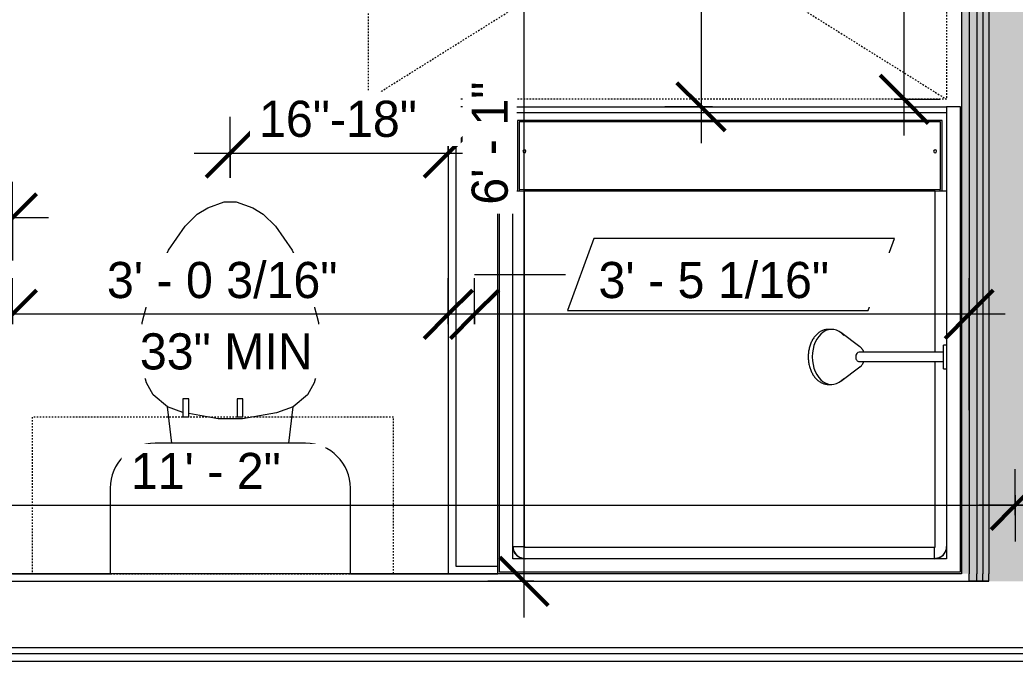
# Model space of a CAD drawing. Header units: inches. Extents: x -4058 to -1781, y 9814 to 12264.
# Drawn here: x -3018.1 to -2935.5, y 11718.1 to 11771.3 of the extents above; entities that cross this region are included whole.
import ezdxf

# ---------------------------------------------------------------- set-up
doc = ezdxf.new("R2010")
doc.units = ezdxf.units.IN
doc.header["$MEASUREMENT"] = 0
doc.linetypes.add('Dash', pattern=[0.25, 0.125, -0.125])
doc.linetypes.add('Dash 3_32_', pattern=[0.1875, 0.09375, -0.09375])
for name, color, linetype, lineweight in [('0-1', 7, 'Continuous', 5), ('A-ANNO-DIMS', 211, 'Continuous', 9), ('A-ANNO-DIMS-32', 211, 'Continuous', 9), ('A-DETL-1', 90, 'Dash 3_32_', 9), ('A-FLOR-2', 192, 'Continuous', 9), ('A-GENM', 5, 'Continuous', 9), ('A-GENM-2', 147, 'Dash', 9), ('A-WALL-1', 7, 'Continuous', 9), ('A-WALL-2', 113, 'Continuous', 9), ('A-WALL-IDEN', 211, 'Continuous', 9), ('I-WALL-2', 10, 'Continuous', 5), ('I-WALL-3', 7, 'Continuous', 9), ('P-SANR-FIXT', 6, 'Continuous', 9), ('Q-CASE', 31, 'Continuous', 9), ('Q-CASE-3', 31, 'Dash', 9)]:
    doc.layers.add(name, color=color, linetype=linetype, lineweight=lineweight)
doc.styles.add('Century Gothic', font='ufonts.com_century-gothic.ttf', dxfattribs={"height": 3})
doc.styles.add('Century Gothic_B_1', font='GOTHICB.TTF', dxfattribs={"height": 3})
doc.dimstyles.new('MARKETING_DIMENSION', dxfattribs={"dimscale": 12, "dimtxt": 3.132505, "dimasz": 0.333333, "dimexe": 0.25, "dimexo": 0.166667, "dimgap": 0.041667, "dimtad": 1, "dimdec": 4, "dimrnd": 0.0625, "dimzin": 3, "dimdsep": 46, "dimlunit": 4, "dimtxsty": 'Century Gothic', "dimblk1": 'OBLIQUE', "dimblk2": 'OBLIQUE', "dimsah": 1, "dimcen": 0.09, "dimdle": 0.25, "dimazin": 0, "dimtfac": 1, "dimtdec": 4, "dimtix": 1, "dimtmove": 0, "dimatfit": 3, "dimfxl": 1, "dimtvp": 1, "dimtfill": 1, "dimfrac": 2, "dimtolj": 1, "dimtzin": 0, "dimarcsym": 2})
doc.dimstyles.new('THE_DIMENSION_STRING', dxfattribs={"dimscale": 12, "dimtxt": 3.132505, "dimasz": 0.333333, "dimexe": 0.25, "dimexo": 0.166667, "dimgap": 0.041667, "dimtad": 1, "dimdec": 4, "dimrnd": 0.0625, "dimzin": 3, "dimdsep": 46, "dimlunit": 4, "dimtxsty": 'Century Gothic', "dimblk1": 'OBLIQUE', "dimblk2": 'OBLIQUE', "dimsah": 1, "dimcen": 0.09, "dimdle": 0.25, "dimazin": 0, "dimtfac": 1, "dimtdec": 4, "dimtix": 1, "dimtmove": 0, "dimatfit": 3, "dimfxl": 1, "dimtvp": 1, "dimtfill": 1, "dimfrac": 2, "dimtolj": 1, "dimtzin": 0, "dimarcsym": 2})
doc.dimstyles.new('THE_DIMENSION_STRING_2', dxfattribs={"dimscale": 12, "dimtxt": 3.132505, "dimasz": 0.333333, "dimexe": 0.25, "dimexo": 0.166667, "dimgap": 0.041667, "dimtad": 1, "dimdec": 4, "dimrnd": 0.0625, "dimzin": 3, "dimdsep": 46, "dimlunit": 4, "dimtxsty": 'Century Gothic', "dimblk1": 'OBLIQUE', "dimblk2": 'OBLIQUE', "dimsah": 1, "dimcen": 0.09, "dimdle": 0.25, "dimazin": 0, "dimtfac": 1, "dimtdec": 4, "dimtix": 1, "dimtmove": 0, "dimatfit": 3, "dimfxl": 1, "dimtvp": 1, "dimtfill": 1, "dimfrac": 2, "dimtolj": 1, "dimtzin": 0, "dimarcsym": 2})
doc.dimstyles.new('THE_DIMENSION_STRING_3', dxfattribs={"dimscale": 12, "dimtxt": 3.132505, "dimasz": 0.333333, "dimexe": 0.25, "dimexo": 0.166667, "dimgap": 0.041667, "dimtad": 1, "dimdec": 4, "dimrnd": 0.0625, "dimzin": 3, "dimdsep": 46, "dimlunit": 4, "dimtxsty": 'Century Gothic', "dimblk1": 'OBLIQUE', "dimblk2": 'OBLIQUE', "dimsah": 1, "dimcen": 0.09, "dimdle": 0.25, "dimazin": 0, "dimtfac": 1, "dimtdec": 4, "dimtix": 1, "dimtmove": 0, "dimatfit": 3, "dimfxl": 1, "dimtvp": 1, "dimtfill": 1, "dimfrac": 2, "dimtolj": 1, "dimtzin": 0, "dimarcsym": 2})
doc.dimstyles.new('THE_DIMENSION_STRING_5', dxfattribs={"dimscale": 12, "dimtxt": 3.132505, "dimasz": 0.333333, "dimexe": 0.25, "dimexo": 0.166667, "dimgap": 0.041667, "dimtad": 1, "dimdec": 4, "dimrnd": 0.0625, "dimzin": 3, "dimdsep": 46, "dimlunit": 4, "dimtxsty": 'Century Gothic', "dimblk1": 'OBLIQUE', "dimblk2": 'OBLIQUE', "dimsah": 1, "dimcen": 0.09, "dimdle": 0.25, "dimazin": 0, "dimtfac": 1, "dimtdec": 4, "dimtix": 1, "dimtmove": 0, "dimatfit": 3, "dimfxl": 1, "dimtvp": 1, "dimtfill": 1, "dimfrac": 2, "dimtolj": 1, "dimtzin": 0, "dimarcsym": 2})

# ---------------------------------------------------------------- blocks, each defined once
blk = doc.blocks.new('CTR - 1st Phase - Common Walls_rvt-1-UNIT PLANS - 1ST FLOOR')
at = {"layer": 'I-WALL-2'}
for points in [[(-2939.961, 11725.364), (-2939.336, 11725.364), (-2939.336, 12081.689), (-2939.961, 12081.689), (-2939.961, 11725.489)], [(-2938.711, 11724.739), (-2938.711, 12081.689), (-2939.336, 12081.689), (-2939.336, 11724.739)], [(-2938.211, 11724.739), (-2938.211, 12081.689), (-2938.711, 12081.689), (-2938.711, 11724.739)], [(-2937.711, 11724.739), (-2937.711, 12081.689), (-2938.211, 12081.689), (-2938.211, 11724.739)], [(-2937.711, 11724.739), (-2932.211, 11724.739), (-2932.211, 12081.689), (-2937.711, 12081.689), (-2937.711, 11725.364)]]:
    blk.add_hatch(color=256, dxfattribs=at).paths.add_polyline_path(points, flags=0)
at = {"layer": 'A-WALL-1'}
for p, q in [((-2939.336, 12081.689), (-2939.336, 11725.364)), ((-2938.711, 12081.689), (-2938.711, 11725.364)), ((-2938.211, 12081.689), (-2938.211, 11725.364)), ((-2937.711, 12081.689), (-2937.711, 11725.364)), ((-2939.336, 11724.739), (-2939.336, 11725.364)), ((-2938.711, 11724.739), (-2938.711, 11725.364)), ((-2938.211, 11724.739), (-2938.211, 11725.364)), ((-2937.711, 11724.739), (-2937.711, 11725.364)), ((-3067.149, 11724.739), (-2939.336, 11724.739)), ((-2938.711, 11724.739), (-2939.336, 11724.739)), ((-2939.336, 11724.739), (-2938.711, 11724.739)), ((-2938.211, 11724.739), (-2938.711, 11724.739)), ((-2938.711, 11724.739), (-2938.211, 11724.739)), ((-2937.711, 11724.739), (-2938.211, 11724.739)), ((-2938.211, 11724.739), (-2937.711, 11724.739)), ((-3067.149, 11719.239), (-2803.899, 11719.239)), ((-3067.149, 11718.739), (-2803.899, 11718.739))]:
    blk.add_line(p, q, dxfattribs=at)
at = {"layer": 'I-WALL-3'}
for p, q in [((-2939.961, 12081.689), (-2939.961, 11764.114)), ((-2978.461, 11725.364), (-3067.149, 11725.364)), ((-3067.149, 11718.114), (-2803.899, 11718.114))]:
    blk.add_line(p, q, dxfattribs=at)
blk = doc.blocks.new('Toilet-Domestic-3D - Toilet-Domestic-3D-3234795-UNIT PLANS - 1ST FLOOR')
at = {"layer": 'P-SANR-FIXT'}
for p, q in [((-1.874, 11.5), (-0.5, 12)), ((-0.5, 12), (0.5, 12)), ((0.5, 12), (1.874, 11.5)), ((-3.74, 10), (-2.74, 11)), ((-2.74, 11), (-1.874, 11.5)), ((1.874, 11.5), (2.74, 11)), ((2.74, 11), (3.74, 10)), ((-5.127, 8), (-3.74, 10)), ((3.74, 10), (5.127, 8)), ((-6.06, 6), (-5.127, 8)), ((5.127, 8), (6.06, 6)), ((-6.788, 4), (-6.06, 6)), ((6.06, 6), (6.788, 4)), ((-7.326, 1.992), (-6.788, 4)), ((6.788, 4), (7.326, 1.992)), ((-7.5, 0), (-7.326, 1.992)), ((7.326, 1.992), (7.5, 0)), ((-7.413, -0.996), (-7.5, 0)), ((7.5, 0), (7.413, -0.996)), ((-7.236, -2), (-7.413, -0.996)), ((7.413, -0.996), (7.236, -2)), ((-6.968, -3), (-7.236, -2)), ((7.236, -2), (6.968, -3)), ((-6.401, -4), (-6.968, -3)), ((6.968, -3), (6.401, -4)), ((-5.209, -5), (-6.401, -4)), ((6.401, -4), (5.209, -5)), ((-3.938, -5.463), (-5.209, -5)), ((-4.862, -8.024), (-5.209, -5)), ((-1, -6), (-3.449, -5.568)), ((3.836, -5.5), (1, -6)), ((5.209, -5), (3.836, -5.5)), ((4.862, -8.024), (5.209, -5)), ((1, -6), (-1, -6)), ((6.25, -8.024), (-6.25, -8.024)), ((-9.976, -11.75), (-9.976, -18.856)), ((9.976, -18.856), (9.976, -11.75))]:
    blk.add_line(p, q, dxfattribs=at)
for centre, start, end in [((-6.25, -11.75), 90, 180), ((6.25, -11.75), 0, 90)]:
    blk.add_arc(centre, 3.726, start, end, dxfattribs=at)
blk = doc.blocks.new('ADA Clearances - 30_x48_-V46-UNIT PLANS - 1ST FLOOR')
at = {"layer": 'A-GENM-2'}
for p, q in [((15, 24), (-15, -24)), ((-15, 24), (15, -24)), ((-15, 17.375), (-15, 24)), ((-15, 24), (15, 24)), ((15, 24), (15, -24)), ((-15, -24), (-15, 13)), ((15, -24), (-15, -24))]:
    blk.add_line(p, q, dxfattribs=at)
blk = doc.blocks.new('300 Series Wall Hung Cabinet_326 - 30_-2909952-UNIT PLANS - 1ST FLOOR')
at = {"layer": 'Q-CASE'}
for p, q in [((-2.5, -13.188), (-2.012, -13.188)), ((-2.5, -13.188), (-2.5, -14.687)), ((-2.012, -14.687), (-2.012, -13.188)), ((2, -13.188), (2.488, -13.188)), ((2, -13.188), (2, -14.687)), ((2.488, -14.687), (2.488, -13.188)), ((-2.5, -14.687), (-2.012, -14.687)), ((2, -14.687), (2.488, -14.687))]:
    blk.add_line(p, q, dxfattribs=at)
at = {"layer": 'Q-CASE-3'}
for p, q in [((15, -0.188), (-15, -0.188)), ((-15, -0.188), (-15, -13.188)), ((15, -13.188), (15, -0.188)), ((-15, -13.188), (15, -13.188))]:
    blk.add_line(p, q, dxfattribs=at)
blk = doc.blocks.new('The Shower - The Shower-4199730-UNIT PLANS - 1ST FLOOR')
at = {"layer": 'P-SANR-FIXT'}
for p, q in [((0, 39.25), (0.125, 39.25)), ((0, 0.5), (0, 39.25)), ((1.25, 39.25), (0.125, 39.25)), ((0.125, 0.625), (0.125, 39.25)), ((1.25, 39.25), (37.25, 39.25)), ((1.25, 38.75), (1.25, 39.25)), ((1.25, 1.75), (1.25, 39.25)), ((37.25, 39.25), (37.25, 38.75)), ((38.375, 39.25), (37.25, 39.25)), ((37.25, 39.25), (37.25, 19.484)), ((38.375, 39.25), (38.5, 39.25)), ((38.375, 39.25), (38.375, 0.625)), ((38.5, 39.25), (38.5, 0.5)), ((37.25, 38.75), (1.25, 38.75)), ((1.625, 38.125), (1.625, 32.27)), ((36.875, 38.125), (1.625, 38.125)), ((36.875, 32.27), (36.875, 38.125)), ((36.75, 37.996), (1.75, 37.996)), ((1.75, 37.996), (1.75, 32.38)), ((36.75, 32.38), (36.75, 37.996)), ((1.75, 32.38), (36.75, 32.38)), ((2.2, 2.75), (2.2, 32.266)), ((36.3, 32.266), (2.2, 32.266)), ((36.3, 18.893), (36.3, 32.266)), ((36.3, 2.753), (36.3, 18.106)), ((37.25, 17.516), (37.25, 1.75)), ((1.28, 2.507), (1.302, 2.432)), ((2.253, 2.7), (36.25, 2.7)), ((37.198, 2.432), (37.22, 2.507)), ((37.25, 1.75), (1.25, 1.75)), ((1.368, 2.279), (1.38, 2.257)), ((1.397, 2.229), (1.415, 2.199)), ((1.51, 2.078), (1.578, 2.01)), ((1.699, 1.915), (1.731, 1.895)), ((1.932, 1.802), (2.007, 1.78)), ((2.253, 1.769), (36.25, 1.769)), ((36.25, 1.75), (36.25, 1.769)), ((36.493, 1.78), (36.568, 1.802)), ((36.772, 1.897), (36.801, 1.915)), ((36.922, 2.01), (36.99, 2.078)), ((37.085, 2.199), (37.105, 2.231)), ((37.121, 2.259), (37.132, 2.279)), ((38.5, 0.5), (0, 0.5)), ((38.375, 0.625), (0.125, 0.625))]:
    blk.add_line(p, q, dxfattribs=at)
for centre, radius, start, end in [((2.203, 35.563), 0.125, 0, 180), ((2.203, 35.563), 0.125, 180, 0), ((36.297, 35.563), 0.125, 0, 180), ((36.297, 35.563), 0.125, 180, 0), ((2.25, 2.75), 1, 180, 270), ((36.25, 2.75), 1, 270, 0)]:
    blk.add_arc(centre, radius, start, end, dxfattribs=at)
for centre, major_axis, start_param, end_param in [((2.2, 32.284), (-0.95, 0), 0, 1.570796), ((36.3, 32.284), (0.95, 0), 4.712389, 6.283185)]:
    blk.add_ellipse(centre, major_axis=major_axis, ratio=0.019505, start_param=start_param, end_param=end_param, dxfattribs=at)
for points, knots in [([(1.25, 2.769), (1.25, 2.767), (1.272, 2.764), (1.4, 2.758), (1.642, 2.754), (1.951, 2.752), (2.117, 2.752), (2.2, 2.753)], [-1, -1, -1, -1, -0.833333, -0.666667, -0.333333, -0.166667, 0, 0, 0, 0]), ([(1.25, 2.769), (1.25, 2.702), (1.263, 2.572), (1.34, 2.32), (1.525, 2.042), (1.804, 1.857), (2.056, 1.781), (2.186, 1.769), (2.253, 1.769)], [-1, -1, -1, -1, -0.874768, -0.749536, -0.499072, -0.248608, -0.123376, 0.001856, 0.001856, 0.001856, 0.001856]), ([(2.2, 2.753), (2.2, 2.742), (2.201, 2.74), (2.203, 2.731), (2.207, 2.724), (2.212, 2.717), (2.218, 2.711), (2.226, 2.705), (2.235, 2.702), (2.242, 2.7), (2.248, 2.7), (2.253, 2.7)], [-1, -1, -1, -1, -0.833333, -0.75, -0.666667, -0.583333, -0.416667, -0.291667, -0.208333, -0.083333, 0, 0, 0, 0]), ([(36.247, 2.7), (36.258, 2.7), (36.26, 2.701), (36.268, 2.703), (36.276, 2.707), (36.283, 2.712), (36.289, 2.718), (36.294, 2.726), (36.298, 2.735), (36.3, 2.741), (36.3, 2.748), (36.3, 2.753)], [-1, -1, -1, -1, -0.833333, -0.75, -0.666667, -0.583333, -0.416667, -0.291667, -0.208333, -0.083333, 0, 0, 0, 0]), ([(36.25, 1.796), (36.25, 1.816), (36.25, 1.907), (36.249, 2.145), (36.248, 2.452), (36.248, 2.617), (36.247, 2.7)], [-0.8333333, -0.8333333, -0.8333333, -0.8333333, -0.6666667, -0.3333333, -0.1666667, 0, 0, 0, 0]), ([(36.25, 1.769), (36.317, 1.769), (36.447, 1.782), (36.699, 1.858), (36.977, 2.044), (37.162, 2.322), (37.238, 2.575), (37.25, 2.705), (37.25, 2.771)], [-1, -1, -1, -1, -0.874768, -0.749536, -0.499072, -0.248608, -0.123376, 0.001856, 0.001856, 0.001856, 0.001856]), ([(1.589, 2), (1.545, 2.038), (1.47, 2.117), (1.409, 2.206), (1.385, 2.249)], [0.4597287, 0.4597287, 0.4597287, 0.4597287, 0.5714286, 0.666048, 0.666048, 0.666048, 0.666048]), ([(2.25, 1.75), (2.174, 1.75), (2.026, 1.767), (1.86, 1.825), (1.773, 1.871), (1.752, 1.883)], [0, 0, 0, 0, 0.1428571, 0.2857143, 0.332096, 0.332096, 0.332096, 0.332096]), ([(36.75, 1.884), (36.696, 1.853), (36.588, 1.803), (36.419, 1.76), (36.307, 1.75), (36.25, 1.75)], [0.6665409, 0.6665409, 0.6665409, 0.6665409, 0.7857143, 0.8928571, 1, 1, 1, 1]), ([(37.014, 2.105), (36.972, 2.055), (36.889, 1.974), (36.794, 1.909), (36.751, 1.885)], [0.4462442, 0.4462442, 0.4462442, 0.4462442, 0.5714286, 0.666048, 0.666048, 0.666048, 0.666048]), ([(37.193, 2.416), (37.181, 2.382), (37.157, 2.326), (37.129, 2.273), (37.117, 2.252)], [0.2167295, 0.2167295, 0.2167295, 0.2167295, 0.2857143, 0.332096, 0.332096, 0.332096, 0.332096])]:
    blk.add_open_spline(points, degree=3, knots=knots, dxfattribs=at)
for points in [[(1.251, 2.707), (1.25, 2.721), (1.25, 2.735), (1.25, 2.75)], [(37.25, 2.75), (37.25, 2.724), (37.249, 2.698), (37.247, 2.673)], [(1.384, 2.25), (1.371, 2.272), (1.359, 2.295), (1.348, 2.319)], [(1.75, 1.884), (1.707, 1.909), (1.665, 1.937), (1.627, 1.968)], [(37.116, 2.25), (37.095, 2.214), (37.072, 2.179), (37.047, 2.146)]]:
    blk.add_open_spline(points, degree=3, dxfattribs=at)
blk = doc.blocks.new('Shower Head - Shower Head-3265626-UNIT PLANS - 1ST FLOOR')
at = {"layer": 'P-SANR-FIXT'}
for p, q in [((-0.984, 0), (-0.984, -0.255)), ((-0.984, 0), (0.984, 0)), ((0.984, -0.255), (-0.984, -0.255)), ((-0.394, -0.255), (-0.394, -1.002)), ((0.394, -1.002), (0.394, -0.255)), ((0.984, -0.255), (0.984, 0)), ((-0.394, -6.013), (-0.394, -7.265)), ((0.394, -7.265), (0.394, -6.013)), ((-0.837, -7.194), (-2.021, -8.783)), ((2.021, -8.783), (0.837, -7.194)), ((-2.285, -9.536), (-2.285, -9.815)), ((2.285, -9.815), (2.285, -9.536))]:
    blk.add_line(p, q, dxfattribs=at)
at = {"layer": 'P-SANR-FIXT', "flags": 128}
for points in [[(-0.394, -1.002), (-0.394, -1.285), (-0.394, -1.568), (-0.394, -1.85), (-0.394, -2.131), (-0.394, -2.41), (-0.394, -2.686), (-0.394, -2.96), (-0.394, -3.231), (-0.394, -3.498), (-0.394, -3.761), (-0.394, -4.02), (-0.394, -4.274), (-0.394, -4.523), (-0.394, -4.766), (-0.394, -5.003), (-0.394, -5.234), (-0.394, -5.458), (-0.394, -5.674), (-0.394, -5.884), (-0.394, -6.013)], [(0.394, -6.013), (0.394, -5.808), (0.394, -5.596), (0.394, -5.377), (0.394, -5.15), (0.394, -4.917), (0.394, -4.678), (0.394, -4.433), (0.394, -4.182), (0.394, -3.926), (0.394, -3.666), (0.394, -3.401), (0.394, -3.132), (0.394, -2.86), (0.394, -2.585), (0.394, -2.308), (0.394, -2.028), (0.394, -1.747), (0.394, -1.465), (0.394, -1.182), (0.394, -1.002)], [(-0.394, -6.871), (-0.426, -6.883), (-0.458, -6.897), (-0.489, -6.911), (-0.521, -6.927), (-0.552, -6.944), (-0.582, -6.963), (-0.613, -6.982), (-0.643, -7.003), (-0.672, -7.025), (-0.701, -7.049), (-0.729, -7.074), (-0.756, -7.101), (-0.783, -7.129), (-0.809, -7.159), (-0.834, -7.19), (-0.837, -7.194)], [(0.837, -7.194), (0.813, -7.163), (0.787, -7.133), (0.76, -7.105), (0.733, -7.078), (0.705, -7.052), (0.676, -7.029), (0.647, -7.006), (0.617, -6.985), (0.587, -6.965), (0.556, -6.947), (0.525, -6.93), (0.494, -6.914), (0.462, -6.899), (0.43, -6.885), (0.398, -6.873)], [(-2.285, -9.815), (-2.283, -9.885), (-2.277, -9.955), (-2.267, -10.024), (-2.253, -10.094), (-2.236, -10.162), (-2.214, -10.23), (-2.189, -10.297), (-2.16, -10.362), (-2.128, -10.427), (-2.092, -10.49), (-2.053, -10.552), (-2.011, -10.613), (-1.965, -10.672), (-1.916, -10.729), (-1.865, -10.785), (-1.81, -10.839), (-1.753, -10.891), (-1.693, -10.941), (-1.631, -10.99), (-1.566, -11.036), (-1.499, -11.08), (-1.43, -11.122), (-1.358, -11.163), (-1.285, -11.2), (-1.21, -11.236), (-1.132, -11.27), (-1.054, -11.301), (-0.973, -11.33), (-0.892, -11.356), (-0.809, -11.38), (-0.725, -11.402), (-0.639, -11.422), (-0.553, -11.438), (-0.466, -11.453), (-0.379, -11.465), (-0.291, -11.474), (-0.202, -11.481), (-0.113, -11.486), (-0.024, -11.488), (0, -11.488)], [(0, -11.488), (0.089, -11.487), (0.178, -11.483), (0.267, -11.476), (0.355, -11.468), (0.443, -11.456), (0.53, -11.443), (0.616, -11.426), (0.702, -11.408), (0.786, -11.387), (0.869, -11.363), (0.952, -11.337), (1.032, -11.309), (1.111, -11.278), (1.189, -11.245), (1.265, -11.21), (1.339, -11.173), (1.411, -11.133), (1.481, -11.092), (1.548, -11.048), (1.614, -11.002), (1.677, -10.955), (1.737, -10.905), (1.795, -10.853), (1.85, -10.8), (1.903, -10.745), (1.952, -10.688), (1.999, -10.629), (2.042, -10.569), (2.082, -10.507), (2.119, -10.444), (2.152, -10.38), (2.182, -10.315), (2.208, -10.248), (2.23, -10.18), (2.249, -10.112), (2.264, -10.043), (2.275, -9.974), (2.282, -9.904), (2.285, -9.833), (2.285, -9.815)]]:
    blk.add_lwpolyline(points, dxfattribs=at)
at = {"layer": 'P-SANR-FIXT'}
for centre, major_axis, start_param, end_param in [((0, -7.265), (0.394, 0), 3.141593, 4.712389), ((0, -7.265), (-0.394, 0), 1.570796, 3.141593), ((0, -9.536), (2.285, 0), 2.468394, 4.712389), ((0, -9.536), (-2.285, 0), 1.570796, 3.814791)]:
    blk.add_ellipse(centre, major_axis=major_axis, ratio=0.707107, start_param=start_param, end_param=end_param, dxfattribs=at)
blk = doc.blocks.new('DIMBLOCK210-UNIT PLANS - 1ST FLOOR')
at = {"layer": 'A-ANNO-DIMS-32'}
for p, q in [((-3066.774, 11751.364), (-3066.774, 11757.898)), ((-3018.774, 11751.364), (-3018.774, 11757.898)), ((-3015.774, 11754.898), (-3069.774, 11754.898)), ((-3066.774, 11754.898), (-3066.774, 11751.364)), ((-3018.774, 11754.898), (-3018.774, 11751.364))]:
    blk.add_line(p, q, dxfattribs=at)
at = {"layer": 'A-ANNO-DIMS-32', "lineweight": 50}
for p, q in [((-3066.774, 11754.898), (-3064.774, 11756.898)), ((-3018.774, 11754.898), (-3016.774, 11756.898)), ((-3066.774, 11754.898), (-3068.774, 11752.898)), ((-3018.774, 11754.898), (-3020.774, 11752.898))]:
    blk.add_line(p, q, dxfattribs=at)
at = {"layer": 'A-ANNO-DIMS-32', "color": 0, "insert": (-3048.019, 11759.243), "char_height": 3, "width": 12.58969, "attachment_point": 1, "line_spacing_factor": 0.984502, "style": 'Century Gothic', "bg_fill": 3, "box_fill_scale": 1.25, "bg_fill_color": 256, "bg_fill_true_color": 13158600, "bg_fill_transparency": 0}
blk.add_mtext('4\' - 0"', dxfattribs=at)
blk = doc.blocks.new('_Oblique')
at = {"color": 0, "linetype": 'ByBlock', "lineweight": -2}
blk.add_line((-0.5, -0.5), (0.5, 0.5), dxfattribs=at)
blk = doc.blocks.new('DIMBLOCK290-UNIT PLANS - 1ST FLOOR')
at = {"layer": 'A-ANNO-DIMS-32'}
for p, q in [((-3018.774, 11746.069), (-3018.774, 11749.898)), ((-2982.586, 11746.069), (-2982.586, 11749.898)), ((-2979.586, 11746.898), (-3021.774, 11746.898)), ((-3018.774, 11746.898), (-3018.774, 11746.069)), ((-2982.586, 11746.898), (-2982.586, 11746.069))]:
    blk.add_line(p, q, dxfattribs=at)
at = {"layer": 'A-ANNO-DIMS-32', "lineweight": 50}
for p, q in [((-3018.774, 11746.898), (-3016.774, 11748.898)), ((-2982.586, 11746.898), (-2980.586, 11748.898)), ((-3018.774, 11746.898), (-3020.774, 11744.898)), ((-2982.586, 11746.898), (-2984.586, 11744.898))]:
    blk.add_line(p, q, dxfattribs=at)
at = {"layer": 'A-ANNO-DIMS-32', "color": 0, "char_height": 3, "attachment_point": 1, "line_spacing_factor": 0.984502, "style": 'Century Gothic', "bg_fill": 3, "box_fill_scale": 1.25, "bg_fill_color": 256, "bg_fill_true_color": 13158600, "bg_fill_transparency": 0}
for s, insert, width in [('3\' - 0 3/16"', (-3010.923, 11751.243), 24.5827), ('33" MIN', (-3008.188, 11745.32), 18.01936)]:
    blk.add_mtext(s, dxfattribs=dict(at, insert=insert, width=width))
blk = doc.blocks.new('Wall Tag - Arch Wall-3956453-UNIT PLANS - 1ST FLOOR')
at = {"layer": 'A-WALL-IDEN'}
for p, q in [((-0.3561, 0.0937), (-0.4244, -0.0937)), ((0.4244, 0.0937), (-0.3561, 0.0937)), ((0.3561, -0.0937), (0.4244, 0.0937)), ((-0.4244, -0.0937), (0.3561, -0.0937))]:
    blk.add_line(p, q, dxfattribs=at)
blk = doc.blocks.new('DIMBLOCK758-UNIT PLANS - 1ST FLOOR')
at = {"layer": 'A-ANNO-DIMS-32'}
for p, q in [((-2961.599, 11800.739), (-2961.599, 11761.114)), ((-2960.77, 11797.739), (-2964.599, 11797.739)), ((-2961.599, 11797.739), (-2960.77, 11797.739)), ((-2960.649, 11764.114), (-2964.599, 11764.114)), ((-2961.599, 11764.114), (-2960.649, 11764.114))]:
    blk.add_line(p, q, dxfattribs=at)
at = {"layer": 'A-ANNO-DIMS-32', "lineweight": 50}
for p, q in [((-2961.599, 11797.739), (-2963.599, 11799.739)), ((-2961.599, 11797.739), (-2959.599, 11795.739)), ((-2961.599, 11764.114), (-2963.599, 11766.114)), ((-2961.599, 11764.114), (-2959.599, 11762.114))]:
    blk.add_line(p, q, dxfattribs=at)
at = {"layer": 'A-ANNO-DIMS-32', "color": 0, "insert": (-2965.944, 11771.853), "char_height": 3, "width": 21.77837, "attachment_point": 1, "rotation": 90, "line_spacing_factor": 0.984502, "style": 'Century Gothic', "bg_fill": 3, "box_fill_scale": 1.25, "bg_fill_color": 256, "bg_fill_true_color": 13158600, "bg_fill_transparency": 0}
blk.add_mtext('2\' - 9 5/8"', dxfattribs=at)
blk = doc.blocks.new('DIMBLOCK812-UNIT PLANS - 1ST FLOOR')
at = {"layer": 'A-ANNO-DIMS-32'}
for p, q in [((-3067.774, 11741.739), (-3067.774, 11811.777)), ((-2937.711, 11809.606), (-2937.711, 11805.777)), ((-2937.711, 11808.777), (-2937.711, 11809.606)), ((-3067.774, 11808.777), (-2937.711, 11808.777)), ((-3067.774, 11808.777), (-3067.774, 11741.739))]:
    blk.add_line(p, q, dxfattribs=at)
at = {"layer": 'A-ANNO-DIMS-32', "lineweight": 50}
for p, q in [((-3067.774, 11808.777), (-3065.774, 11810.777)), ((-2937.711, 11808.777), (-2935.711, 11810.777)), ((-3067.774, 11808.777), (-3069.774, 11806.777)), ((-2937.711, 11808.777), (-2939.711, 11806.777))]:
    blk.add_line(p, q, dxfattribs=at)
at = {"layer": 'A-ANNO-DIMS-32', "color": 0, "insert": (-3015.322, 11813.123), "char_height": 3, "width": 30.19138, "attachment_point": 1, "line_spacing_factor": 0.984502, "style": 'Century Gothic', "bg_fill": 3, "box_fill_scale": 1.25, "bg_fill_color": 256, "bg_fill_true_color": 13158600, "bg_fill_transparency": 0}
blk.add_mtext('10\' - 10 1/16"', dxfattribs=at)
blk = doc.blocks.new('DIMBLOCK1258-UNIT PLANS - 1ST FLOOR')
at = {"layer": 'A-ANNO-DIMS-32'}
for p, q in [((-3000.68, 11758.22), (-3000.68, 11763.277)), ((-2982.586, 11761.106), (-2982.586, 11757.277)), ((-2982.586, 11760.277), (-2982.586, 11761.106)), ((-3003.68, 11760.277), (-2979.586, 11760.277)), ((-3000.68, 11760.277), (-3000.68, 11758.22))]:
    blk.add_line(p, q, dxfattribs=at)
at = {"layer": 'A-ANNO-DIMS-32', "lineweight": 50}
for p, q in [((-3000.68, 11760.277), (-2998.68, 11762.277)), ((-2982.586, 11760.277), (-2980.586, 11762.277)), ((-3000.68, 11760.277), (-3002.68, 11758.277)), ((-2982.586, 11760.277), (-2984.586, 11758.277))]:
    blk.add_line(p, q, dxfattribs=at)
at = {"layer": 'A-ANNO-DIMS-32', "color": 0, "insert": (-2998.296, 11764.623), "char_height": 3, "width": 15.99069, "attachment_point": 1, "line_spacing_factor": 0.984502, "style": 'Century Gothic', "bg_fill": 3, "box_fill_scale": 1.25, "bg_fill_color": 256, "bg_fill_true_color": 13158600, "bg_fill_transparency": 0}
blk.add_mtext('16"-18"', dxfattribs=at)
blk = doc.blocks.new('DIMBLOCK1259-UNIT PLANS - 1ST FLOOR')
at = {"layer": 'A-ANNO-DIMS-32'}
for p, q in [((-2980.399, 11746.069), (-2980.399, 11749.898)), ((-2939.336, 11738.931), (-2939.336, 11749.898)), ((-2936.336, 11746.898), (-2983.399, 11746.898)), ((-2980.399, 11746.898), (-2980.399, 11746.069)), ((-2939.336, 11746.898), (-2939.336, 11738.931))]:
    blk.add_line(p, q, dxfattribs=at)
at = {"layer": 'A-ANNO-DIMS-32', "lineweight": 50}
for p, q in [((-2980.399, 11746.898), (-2978.399, 11748.898)), ((-2939.336, 11746.898), (-2937.336, 11748.898)), ((-2980.399, 11746.898), (-2982.399, 11744.898)), ((-2939.336, 11746.898), (-2941.336, 11744.898))]:
    blk.add_line(p, q, dxfattribs=at)
at = {"layer": 'A-ANNO-DIMS-32', "color": 0, "insert": (-2970.11, 11751.243), "char_height": 3, "width": 24.5827, "attachment_point": 1, "line_spacing_factor": 0.984502, "style": 'Century Gothic', "bg_fill": 3, "box_fill_scale": 1.25, "bg_fill_color": 256, "bg_fill_true_color": 13158600, "bg_fill_transparency": 0}
blk.add_mtext('3\' - 5 1/16"', dxfattribs=at)
blk = doc.blocks.new('DIMBLOCK1278-UNIT PLANS - 1ST FLOOR')
at = {"layer": 'A-ANNO-DIMS-32'}
for p, q in [((-2944.734, 11761.739), (-2944.734, 11797.739)), ((-2945.563, 11794.739), (-2941.734, 11794.739)), ((-2944.734, 11794.739), (-2945.563, 11794.739)), ((-2945.563, 11764.739), (-2941.734, 11764.739)), ((-2944.734, 11764.739), (-2945.563, 11764.739))]:
    blk.add_line(p, q, dxfattribs=at)
at = {"layer": 'A-ANNO-DIMS-32', "lineweight": 50}
for p, q in [((-2944.734, 11794.739), (-2946.734, 11796.739)), ((-2944.734, 11794.739), (-2942.734, 11792.739)), ((-2944.734, 11764.739), (-2946.734, 11766.739)), ((-2944.734, 11764.739), (-2942.734, 11762.739))]:
    blk.add_line(p, q, dxfattribs=at)
at = {"layer": 'A-ANNO-DIMS-32', "color": 0, "char_height": 3, "attachment_point": 1, "rotation": 90, "line_spacing_factor": 0.984502, "style": 'Century Gothic', "bg_fill": 3, "box_fill_scale": 1.25, "bg_fill_color": 256, "bg_fill_true_color": 13158600, "bg_fill_transparency": 0}
for s, insert, width in [('2\' - 6"', (-2949.079, 11774.494), 12.58969), ('MIN.', (-2943.157, 11775.215), 10.85935)]:
    blk.add_mtext(s, dxfattribs=dict(at, insert=insert, width=width))
blk = doc.blocks.new('DIMBLOCK1344-UNIT PLANS - 1ST FLOOR')
at = {"layer": 'A-ANNO-DIMS-32', "lineweight": 50}
for p, q in [((-2976.299, 11797.739), (-2978.299, 11799.739)), ((-2976.299, 11797.739), (-2974.299, 11795.739)), ((-2976.299, 11724.739), (-2978.299, 11726.739)), ((-2976.299, 11724.739), (-2974.299, 11722.739))]:
    blk.add_line(p, q, dxfattribs=at)
at = {"layer": 'A-ANNO-DIMS-32'}
for p, q in [((-2975.471, 11797.739), (-2979.299, 11797.739)), ((-2976.299, 11797.739), (-2976.299, 11721.739)), ((-2976.299, 11797.739), (-2975.471, 11797.739)), ((-2975.471, 11724.739), (-2979.299, 11724.739)), ((-2976.299, 11724.739), (-2975.471, 11724.739))]:
    blk.add_line(p, q, dxfattribs=at)
at = {"layer": 'A-ANNO-DIMS-32', "color": 0, "insert": (-2980.645, 11755.994), "char_height": 3, "width": 12.58969, "attachment_point": 1, "rotation": 90, "line_spacing_factor": 0.984502, "style": 'Century Gothic', "bg_fill": 3, "box_fill_scale": 1.25, "bg_fill_color": 256, "bg_fill_true_color": 13158600, "bg_fill_transparency": 0}
blk.add_mtext('6\' - 1"', dxfattribs=at)
blk = doc.blocks.new('DIMBLOCK1371-UNIT PLANS - 1ST FLOOR')
at = {"layer": 'A-ANNO-DIMS-32'}
for p, q in [((-2801.524, 11740.744), (-2801.524, 11728.048)), ((-2801.524, 11731.048), (-2801.524, 11740.744)), ((-2935.524, 11730.22), (-2935.524, 11734.048)), ((-2798.524, 11731.048), (-2938.524, 11731.048)), ((-2935.524, 11731.048), (-2935.524, 11730.22))]:
    blk.add_line(p, q, dxfattribs=at)
at = {"layer": 'A-ANNO-DIMS-32', "lineweight": 50}
for p, q in [((-2935.524, 11731.048), (-2933.524, 11733.048)), ((-2801.524, 11731.048), (-2799.524, 11733.048)), ((-2935.524, 11731.048), (-2937.524, 11729.048)), ((-2801.524, 11731.048), (-2803.524, 11729.048))]:
    blk.add_line(p, q, dxfattribs=at)
at = {"layer": 'A-ANNO-DIMS-32', "color": 0, "insert": (-2874.938, 11735.394), "char_height": 3, "width": 15.39402, "attachment_point": 1, "line_spacing_factor": 0.984502, "style": 'Century Gothic', "bg_fill": 3, "box_fill_scale": 1.25, "bg_fill_color": 256, "bg_fill_true_color": 13158600, "bg_fill_transparency": 0}
blk.add_mtext('11\' - 2"', dxfattribs=at)
blk = doc.blocks.new('DIMBLOCK1372-UNIT PLANS - 1ST FLOOR')
at = {"layer": 'A-ANNO-DIMS-32'}
for p, q in [((-3069.524, 11740.744), (-3069.524, 11728.048)), ((-3069.524, 11731.048), (-3069.524, 11740.744)), ((-2935.524, 11731.877), (-2935.524, 11728.048)), ((-2935.524, 11731.048), (-2935.524, 11731.877)), ((-3072.524, 11731.048), (-2932.524, 11731.048))]:
    blk.add_line(p, q, dxfattribs=at)
at = {"layer": 'A-ANNO-DIMS-32', "lineweight": 50}
for p, q in [((-3069.524, 11731.048), (-3067.524, 11733.048)), ((-2935.524, 11731.048), (-2933.524, 11733.048)), ((-3069.524, 11731.048), (-3071.524, 11729.048)), ((-2935.524, 11731.048), (-2937.524, 11729.048))]:
    blk.add_line(p, q, dxfattribs=at)
at = {"layer": 'A-ANNO-DIMS-32', "color": 0, "insert": (-3008.938, 11735.394), "char_height": 3, "width": 15.39402, "attachment_point": 1, "line_spacing_factor": 0.984502, "style": 'Century Gothic', "bg_fill": 3, "box_fill_scale": 1.25, "bg_fill_color": 256, "bg_fill_true_color": 13158600, "bg_fill_transparency": 0}
blk.add_mtext('11\' - 2"', dxfattribs=at)

msp = doc.modelspace()

# ---------------------------------------------------------------- linework, layer by layer
at = {"layer": 'A-DETL-1'}
for p, q in [((-2966.14874, 11764.1144), (-2962.64874, 11764.1144)), ((-2939.33624, 11736.93149), (-2939.33624, 11734.93149)), ((-3069.16194, 11724.7394), (-2941.48929, 11724.7394))]:
    msp.add_line(p, q, dxfattribs=at)
at = {"layer": 'A-FLOR-2'}
for p, q in [((-3018.77374, 11725.36899), (-3010.65621, 11725.36899)), ((-2990.70377, 11725.36899), (-2982.58624, 11725.36899))]:
    msp.add_line(p, q, dxfattribs=at)
at = {"layer": 'A-WALL-2'}
for p, q in [((-2978.21124, 11764.7394), (-2982.58624, 11764.7394)), ((-2982.58624, 11764.7394), (-2982.58624, 11725.3644)), ((-2978.46124, 11764.7394), (-2978.46124, 11764.1144)), ((-2978.21124, 11764.1144), (-2978.21124, 11764.7394)), ((-2978.46124, 11764.1144), (-2981.96124, 11764.1144)), ((-2981.96124, 11764.1144), (-2981.96124, 11725.9894)), ((-2982.58624, 11725.3644), (-2978.46124, 11725.3644)), ((-2981.96124, 11725.9894), (-2978.46124, 11725.9894))]:
    msp.add_line(p, q, dxfattribs=at)

# ---------------------------------------------------------------- block references
at = {"layer": '0-1'}
msp.add_blockref('CTR - 1st Phase - Common Walls_rvt-1-UNIT PLANS - 1ST FLOOR', (0, 0), dxfattribs=at)
at = {"layer": 'A-GENM', "rotation": 89.99999999988576}
msp.add_blockref('ADA Clearances - 30_x48_-V46-UNIT PLANS - 1ST FLOOR', (-2965.21124, 11779.7394), dxfattribs=at)
at = {"layer": 'A-WALL-IDEN', "xscale": 31.99999999999999, "yscale": 31.99999999999999, "zscale": 31.99999999999999}
msp.add_blockref('Wall Tag - Arch Wall-3956453-UNIT PLANS - 1ST FLOOR', (-2959.10948, 11750.19814), dxfattribs=at)
at = {"layer": 'P-SANR-FIXT'}
for name, p in [('The Shower - The Shower-4199730-UNIT PLANS - 1ST FLOOR', (-2978.46124, 11724.8644)), ('Toilet-Domestic-3D - Toilet-Domestic-3D-3234795-UNIT PLANS - 1ST FLOOR', (-3000.67999, 11744.22021))]:
    msp.add_blockref(name, p, dxfattribs=at)
at = {"layer": 'P-SANR-FIXT', "rotation": 270.0000000000875}
msp.add_blockref('Shower Head - Shower Head-3265626-UNIT PLANS - 1ST FLOOR', (-2941.21124, 11743.3644), dxfattribs=at)
at = {"layer": 'Q-CASE', "rotation": 180}
msp.add_blockref('300 Series Wall Hung Cabinet_326 - 30_-2909952-UNIT PLANS - 1ST FLOOR', (-3002.12944, 11725.18149), dxfattribs=at)

# ---------------------------------------------------------------- texts
at = {"layer": 'A-WALL-IDEN', "insert": (-2966.57737, 11751.44568), "char_height": 3, "width": 17.978, "attachment_point": 1, "style": 'Century Gothic_B_1'}
msp.add_mtext('W4DØF', dxfattribs=at)

# ---------------------------------------------------------------- next in the draw order: dimensions: what is measured, and where the dimension line sits
at = {"layer": 'A-ANNO-DIMS'}
dim = msp.add_linear_dim(base=(-2961.5986, 11764.1144), p1=(-2958.77017, 11797.7394), p2=(-2962.64874, 11764.1144), angle=90, dimstyle='THE_DIMENSION_STRING_3', override={"dimpost": '<>', "dimfxl": 33.847953}, dxfattribs=at)
dim.commit()
dim.dimension.update_dxf_attribs({"geometry": 'DIMBLOCK758-UNIT PLANS - 1ST FLOOR', "text_midpoint": (-2963.84027, 11780.9269)})
dim = msp.add_linear_dim(base=(-3066.77374, 11754.89761), p1=(-3018.77374, 11749.3644), p2=(-3066.77374, 11749.3644), dimstyle='THE_DIMENSION_STRING', override={"dimpost": '<>', "dimfxl": 48}, dxfattribs=at)
dim.commit()
dim.dimension.update_dxf_attribs({"geometry": 'DIMBLOCK210-UNIT PLANS - 1ST FLOOR', "text_midpoint": (-3042.77374, 11756.97307)})

# ---------------------------------------------------------------- next in the draw order: dimensions: what is measured, and where the dimension line sits
dim = msp.add_linear_dim(base=(-3018.77374, 11746.89761), p1=(-2982.58624, 11744.06918), p2=(-3018.77374, 11744.06918), text='<>\\X33" MIN', dimstyle='THE_DIMENSION_STRING_2', override={"dimpost": '<>', "dimfxl": 36.1875}, dxfattribs=at)
dim.commit()
dim.dimension.update_dxf_attribs({"geometry": 'DIMBLOCK290-UNIT PLANS - 1ST FLOOR', "text_midpoint": (-3000.67999, 11746.89761)})

# ---------------------------------------------------------------- next in the draw order: linework, layer by layer
at = {"layer": 'A-WALL-IDEN'}
msp.add_line((-2980.39874, 11750.19814), (-2972.84119, 11750.19814), dxfattribs=at)

# ---------------------------------------------------------------- next in the draw order: dimensions: what is measured, and where the dimension line sits
at = {"layer": 'A-ANNO-DIMS'}
dim = msp.add_linear_dim(base=(-2937.71124, 11808.77743), p1=(-3067.77374, 11739.7394), p2=(-2937.71124, 11811.60586), dimstyle='THE_DIMENSION_STRING_3', override={"dimpost": '<>', "dimfxl": 148.596911}, dxfattribs=at)
dim.commit()
dim.dimension.update_dxf_attribs({"geometry": 'DIMBLOCK812-UNIT PLANS - 1ST FLOOR', "text_midpoint": (-3002.74249, 11811.0191)})

# ---------------------------------------------------------------- next in the draw order: dimensions: what is measured, and where the dimension line sits
dim = msp.add_linear_dim(base=(-2944.73418, 11794.7394), p1=(-2947.56261, 11764.7394), p2=(-2947.56261, 11794.7394), angle=90, text='<>\\XMIN.', dimstyle='THE_DIMENSION_STRING_5', override={"dimpost": '<>', "dimfxl": 30}, dxfattribs=at)
dim.commit()
dim.dimension.update_dxf_attribs({"geometry": 'DIMBLOCK1278-UNIT PLANS - 1ST FLOOR', "text_midpoint": (-2944.73418, 11779.7394)})
dim = msp.add_linear_dim(base=(-2982.58624, 11760.27729), p1=(-3000.67999, 11756.22021), p2=(-2982.58624, 11763.10572), text='16"-18"', dimstyle='THE_DIMENSION_STRING_5', override={"dimpost": '<>', "dimfxl": 19.359598}, dxfattribs=at)
dim.commit()
dim.dimension.update_dxf_attribs({"geometry": 'DIMBLOCK1258-UNIT PLANS - 1ST FLOOR', "text_midpoint": (-2991.63311, 11762.35275)})
dim = msp.add_linear_dim(base=(-2980.39874, 11746.89761), p1=(-2939.33624, 11736.93149), p2=(-2980.39874, 11744.06918), angle=0, dimstyle='THE_DIMENSION_STRING_5', override={"dimpost": '<>', "dimfxl": 41.678239}, dxfattribs=at)
dim.commit()
dim.dimension.update_dxf_attribs({"geometry": 'DIMBLOCK1259-UNIT PLANS - 1ST FLOOR', "text_midpoint": (-2959.86749, 11749.13928)})

# ---------------------------------------------------------------- next in the draw order: dimensions: what is measured, and where the dimension line sits
dim = msp.add_linear_dim(base=(-2976.2995, 11724.7394), p1=(-2973.47107, 11797.7394), p2=(-2973.47107, 11724.7394), angle=90, dimstyle='MARKETING_DIMENSION', override={"dimpost": '<>', "dimfxl": 73}, dxfattribs=at)
dim.commit()
dim.dimension.update_dxf_attribs({"geometry": 'DIMBLOCK1344-UNIT PLANS - 1ST FLOOR', "text_midpoint": (-2978.37496, 11761.2394)})
dim = msp.add_linear_dim(base=(-2935.52374, 11731.04838), p1=(-2801.52374, 11742.74399), p2=(-2935.52374, 11728.21995), dimstyle='MARKETING_DIMENSION', override={"dimpost": '<>', "dimfxl": 134.78482}, dxfattribs=at)
dim.commit()
dim.dimension.update_dxf_attribs({"geometry": 'DIMBLOCK1371-UNIT PLANS - 1ST FLOOR', "text_midpoint": (-2868.52374, 11733.0861)})

# ---------------------------------------------------------------- next in the draw order: dimensions: what is measured, and where the dimension line sits
dim = msp.add_linear_dim(base=(-2935.52374, 11731.04838), p1=(-3069.52374, 11742.74399), p2=(-2935.52374, 11733.8768), dimstyle='MARKETING_DIMENSION', override={"dimpost": '<>', "dimfxl": 134.293064}, dxfattribs=at)
dim.commit()
dim.dimension.update_dxf_attribs({"geometry": 'DIMBLOCK1372-UNIT PLANS - 1ST FLOOR', "text_midpoint": (-3002.52374, 11733.0861)})

doc.saveas('drawing.dxf')
